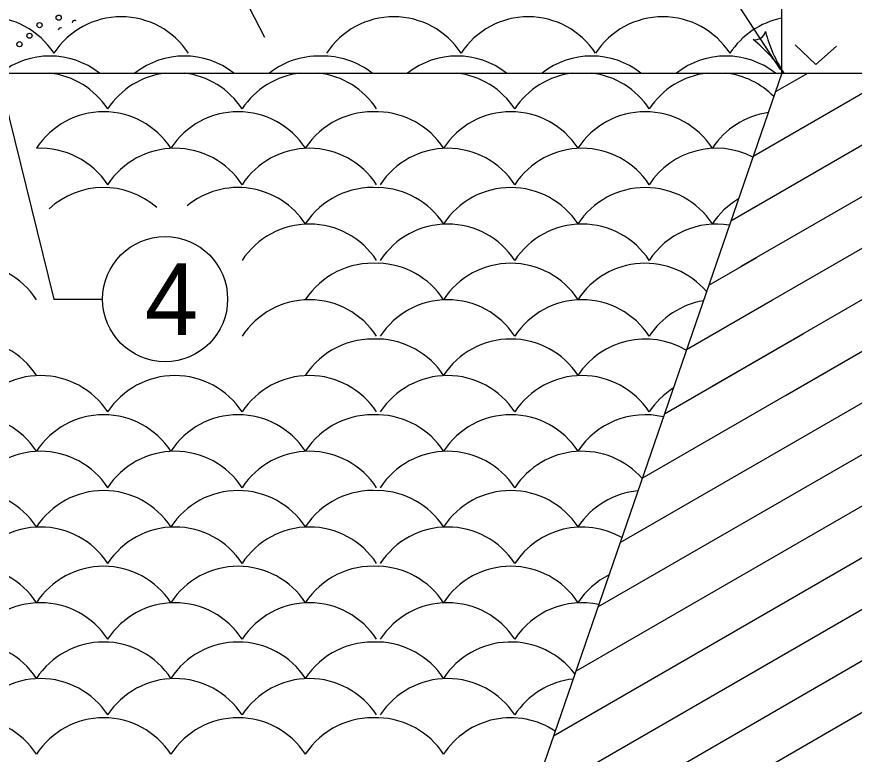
# Model space of a CAD drawing. Extents: x 1000 to 1036.3, y 1000 to 1022.
# Drawn here: x 1021.083 to 1023.428, y 1014.067 to 1016.131 of the extents above; entities that cross this region are included whole.
import ezdxf

# ---------------------------------------------------------------- set-up
doc = ezdxf.new("R2010")
doc.units = 0
for name, color, linetype in [('1', 7, 'Continuous'), ('11', 7, 'Continuous'), ('5', 7, 'Continuous')]:
    doc.layers.add(name, color=color, linetype=linetype)

msp = doc.modelspace()

# ---------------------------------------------------------------- linework, layer by layer
at = {"layer": '1'}
for p, q in [((1023.2246, 1017.4763), (1023.2246, 1015.9735)), ((1022.9759, 1016.3584), (1023.2205, 1015.9838)), ((1021.7778, 1016.0726), (1021.6505, 1016.3203)), ((1018.2933, 1015.9735), (1027.5459, 1015.9735)), ((1021.0297, 1015.9735), (1021.1862, 1015.3408)), ((1023.225, 1015.9735), (1021.8498, 1011.9807)), ((1021.1862, 1015.3408), (1021.3234, 1015.3408))]:
    msp.add_line(p, q, dxfattribs=at)
msp.add_lwpolyline([(1023.3785, 1016.0492), (1023.3204, 1015.9978), (1023.2622, 1016.0526)], dxfattribs=at)
for centre, radius, start, end in [((1023.1495, 1016.098), 0.0313, 261.9112, 344.0279), ((1023.5581, 1016.1872), 0.3909, 194.4838, 213.1305), ((1022.9034, 1015.7598), 0.3909, 33.1366, 51.8054), ((1022.9034, 1015.7598), 0.3909, 33.1244, 33.1366)]:
    msp.add_arc(centre, radius, start, end, dxfattribs=at)
at = {"layer": '11'}
msp.add_circle((1021.4984, 1015.3408), 0.175, dxfattribs=at)
at = {"layer": '5'}
for p, q in [((1022.4622, 1013.7587), (1026.2983, 1015.9735)), ((1022.5242, 1013.9388), (1026.0483, 1015.9735)), ((1022.5863, 1014.119), (1025.7983, 1015.9735)), ((1022.6483, 1014.2992), (1025.5483, 1015.9735)), ((1023.1116, 1015.4327), (1024.0483, 1015.9735)), ((1023.118, 1015.5807), (1023.7983, 1015.9735)), ((1023.1463, 1015.3084), (1024.2983, 1015.9735)), ((1023.1464, 1015.7415), (1023.5483, 1015.9735)), ((1023.2068, 1015.9207), (1023.2983, 1015.9735)), ((1023.0301, 1015.097), (1024.523, 1015.9589)), ((1022.4001, 1013.5785), (1026.351, 1015.8596)), ((1023.2357, 1015.0715), (1024.4965, 1015.7992)), ((1023.0827, 1015.5603), (1023.1581, 1015.6038)), ((1022.7103, 1014.4793), (1024.5384, 1015.5348)), ((1023.0207, 1015.3802), (1023.1548, 1015.4577)), ((1022.9586, 1015.2), (1023.1995, 1015.3391)), ((1022.7724, 1014.6595), (1023.8363, 1015.2738)), ((1022.8345, 1014.8397), (1023.6054, 1015.2848)), ((1022.8965, 1015.0198), (1023.2858, 1015.2446))]:
    msp.add_line(p, q, dxfattribs=at)
for centre in [(1021.2003, 1016.1285), (1021.1467, 1016.1077), (1021.1185, 1016.078), (1021.0903, 1016.0542)]:
    msp.add_circle(centre, 0.00723, dxfattribs=at)
for centre, radius, start, end in [((1020.9988, 1015.906), 0.225, 33.1386, 146.8614), ((1021.3753, 1015.906), 0.225, 33.1386, 146.8614), ((1021.2448, 1016.1136), 0.00723, 54.3051, 178.8243), ((1022.1388, 1015.906), 0.225, 33.1386, 146.8614), ((1022.5153, 1015.906), 0.225, 33.1386, 146.8614), ((1022.8918, 1015.906), 0.225, 33.1386, 146.8614), ((1023.2683, 1015.906), 0.225, 101.1961, 146.8614), ((1021.2062, 1016.0928), 0.00723, 67.1941, 165.9353), ((1021.1758, 1015.7962), 0.225, 52.0128, 127.9872), ((1021.5523, 1015.7962), 0.225, 52.0128, 127.9872), ((1021.9288, 1015.7962), 0.225, 85.7476, 127.9872), ((1021.9393, 1015.7962), 0.225, 52.0128, 88.4378), ((1022.3158, 1015.7962), 0.225, 52.0128, 127.9872), ((1022.6923, 1015.7962), 0.225, 52.0128, 127.9872), ((1023.0688, 1015.7962), 0.225, 52.0128, 127.9872), ((1021.1492, 1015.75), 0.225, 33.1386, 83.2891), ((1021.5257, 1015.75), 0.225, 96.7109, 146.8614), ((1021.5257, 1015.75), 0.225, 33.1386, 83.2891), ((1021.9022, 1015.75), 0.225, 96.7109, 146.8614), ((1021.9022, 1015.75), 0.225, 33.1386, 83.2891), ((1022.2892, 1015.75), 0.225, 33.1386, 83.2891), ((1022.6657, 1015.75), 0.225, 96.7109, 146.8614), ((1022.6657, 1015.75), 0.225, 33.1386, 83.2891), ((1023.0422, 1015.75), 0.225, 96.7109, 146.8614), ((1023.0422, 1015.75), 0.225, 44.5795, 83.2891), ((1021.3262, 1015.6402), 0.225, 33.1386, 146.8614), ((1021.7027, 1015.6402), 0.225, 33.1386, 146.8614), ((1022.0792, 1015.6402), 0.225, 85.7476, 146.8614), ((1022.0897, 1015.6402), 0.225, 33.1386, 88.4378), ((1022.4662, 1015.6402), 0.225, 33.1386, 146.8614), ((1022.8427, 1015.6402), 0.225, 33.1386, 146.8614), ((1023.2192, 1015.6402), 0.225, 98.2489, 146.8614), ((1021.1492, 1015.538), 0.225, 33.1386, 92.8271), ((1021.5257, 1015.538), 0.225, 33.1386, 146.8614), ((1021.9022, 1015.538), 0.225, 33.1386, 146.8614), ((1022.2892, 1015.538), 0.225, 33.1386, 146.8614), ((1022.6657, 1015.538), 0.225, 33.1386, 146.8614), ((1023.0422, 1015.538), 0.225, 63.0606, 146.8614), ((1021.3262, 1015.4282), 0.225, 48.6112, 132.8009), ((1021.7027, 1015.4282), 0.225, 33.1386, 129.4934), ((1022.0792, 1015.4282), 0.225, 85.7476, 146.8614), ((1022.0897, 1015.4282), 0.225, 33.1386, 88.4378), ((1022.4662, 1015.4282), 0.225, 33.1386, 146.8614), ((1022.8427, 1015.4282), 0.225, 33.1386, 146.8614), ((1023.2192, 1015.4282), 0.225, 120.8819, 146.8614), ((1021.9022, 1015.326), 0.225, 33.1386, 146.8614), ((1022.2892, 1015.326), 0.225, 33.1386, 146.8614), ((1022.6657, 1015.326), 0.225, 33.1386, 146.8614), ((1023.0422, 1015.326), 0.225, 80.713, 146.8614), ((1020.9497, 1015.2162), 0.225, 33.1386, 146.8614), ((1022.0792, 1015.2162), 0.225, 85.7476, 146.8614), ((1022.0897, 1015.2162), 0.225, 33.1386, 88.4378), ((1022.4662, 1015.2162), 0.225, 33.1386, 146.8614), ((1022.8427, 1015.2162), 0.225, 40.2975, 146.8614), ((1021.9022, 1015.114), 0.225, 33.1386, 146.8614), ((1022.2892, 1015.114), 0.225, 33.1386, 146.8614), ((1022.6657, 1015.114), 0.225, 33.1386, 146.8614), ((1023.0422, 1015.114), 0.225, 99.3959, 146.8614), ((1020.9497, 1015.0042), 0.225, 33.1386, 146.8614), ((1022.0792, 1015.0042), 0.225, 85.7476, 146.8614), ((1022.0897, 1015.0042), 0.225, 33.1386, 88.4378), ((1022.4662, 1015.0042), 0.225, 33.1386, 146.8614), ((1022.8427, 1015.0042), 0.225, 59.2435, 146.8614), ((1021.1492, 1014.902), 0.225, 33.1386, 146.8614), ((1021.5257, 1014.902), 0.225, 33.1386, 146.8614), ((1021.9022, 1014.902), 0.225, 33.1386, 146.8614), ((1022.2892, 1014.902), 0.225, 33.1386, 146.8614), ((1022.6657, 1014.902), 0.225, 33.1386, 146.8614), ((1023.0422, 1014.902), 0.225, 122.483, 146.8614), ((1020.9497, 1014.7922), 0.225, 33.1386, 146.8614), ((1021.3262, 1014.7922), 0.225, 33.1386, 146.8614), ((1021.7027, 1014.7922), 0.225, 33.1386, 146.8614), ((1022.0792, 1014.7922), 0.225, 85.7476, 146.8614), ((1022.0897, 1014.7922), 0.225, 33.1386, 88.4378), ((1022.4662, 1014.7922), 0.225, 33.1386, 146.8614), ((1022.8427, 1014.7922), 0.225, 76.9168, 146.8614), ((1021.1492, 1014.69), 0.225, 33.1386, 146.8614), ((1021.5257, 1014.69), 0.225, 33.1386, 146.8614), ((1021.9022, 1014.69), 0.225, 33.1386, 146.8614), ((1022.2892, 1014.69), 0.225, 33.1386, 146.8614), ((1022.6657, 1014.69), 0.225, 41.4701, 146.8614), ((1020.9497, 1014.5802), 0.225, 33.1386, 146.8614), ((1021.3262, 1014.5802), 0.225, 33.1386, 146.8614), ((1021.7027, 1014.5802), 0.225, 33.1386, 146.8614), ((1022.0792, 1014.5802), 0.225, 85.7476, 146.8614), ((1022.0897, 1014.5802), 0.225, 33.1386, 88.4378), ((1022.4662, 1014.5802), 0.225, 33.1386, 146.8614), ((1022.8427, 1014.5802), 0.225, 95.2005, 146.8614), ((1021.1492, 1014.478), 0.225, 33.1386, 146.8614), ((1021.5257, 1014.478), 0.225, 33.1386, 146.8614), ((1021.9022, 1014.478), 0.225, 33.1386, 146.8614), ((1022.2892, 1014.478), 0.225, 33.1386, 146.8614), ((1022.6657, 1014.478), 0.225, 60.2777, 146.8614), ((1020.9497, 1014.3682), 0.225, 33.1386, 146.8614), ((1021.3262, 1014.3682), 0.225, 33.1386, 146.8614), ((1021.7027, 1014.3682), 0.225, 33.1386, 146.8614), ((1022.0792, 1014.3682), 0.225, 85.7476, 146.8614), ((1022.0897, 1014.3682), 0.225, 33.1386, 88.4378), ((1022.4662, 1014.3682), 0.225, 33.1386, 146.8614), ((1022.8427, 1014.3682), 0.225, 116.79, 146.8614), ((1021.1492, 1014.266), 0.225, 33.1386, 146.8614), ((1021.5257, 1014.266), 0.225, 33.1386, 146.8614), ((1021.9022, 1014.266), 0.225, 33.1386, 146.8614), ((1022.2892, 1014.266), 0.225, 33.1386, 146.8614), ((1022.6657, 1014.266), 0.225, 77.9376, 146.8614), ((1020.9497, 1014.1562), 0.225, 33.1386, 146.8614), ((1021.3262, 1014.1562), 0.225, 33.1386, 146.8614), ((1021.7027, 1014.1562), 0.225, 33.1386, 146.8614), ((1022.0792, 1014.1562), 0.225, 85.7476, 146.8614), ((1022.0897, 1014.1562), 0.225, 33.1386, 88.4378), ((1022.4662, 1014.1562), 0.225, 37.0477, 146.8614), ((1021.1492, 1014.054), 0.225, 33.1386, 146.8614), ((1021.5257, 1014.054), 0.225, 33.1386, 146.8614), ((1021.9022, 1014.054), 0.225, 33.1386, 146.8614), ((1022.2892, 1014.054), 0.225, 33.1386, 146.8614), ((1022.6657, 1014.054), 0.225, 96.3176, 146.8614), ((1020.9497, 1013.9442), 0.225, 33.1386, 146.8614), ((1021.3262, 1013.9442), 0.225, 33.1386, 146.8614), ((1021.7027, 1013.9442), 0.225, 33.1386, 146.8614), ((1022.0792, 1013.9442), 0.225, 85.7476, 146.8614), ((1022.0897, 1013.9442), 0.225, 33.1386, 88.4378), ((1022.4662, 1013.9442), 0.225, 56.4233, 146.8614)]:
    msp.add_arc(centre, radius, start, end, dxfattribs=at)

# ---------------------------------------------------------------- texts
at = {"layer": '1'}
msp.add_text('4', height=0.2, dxfattribs=at).set_placement((1021.4417, 1015.2408))

doc.saveas('drawing.dxf')
